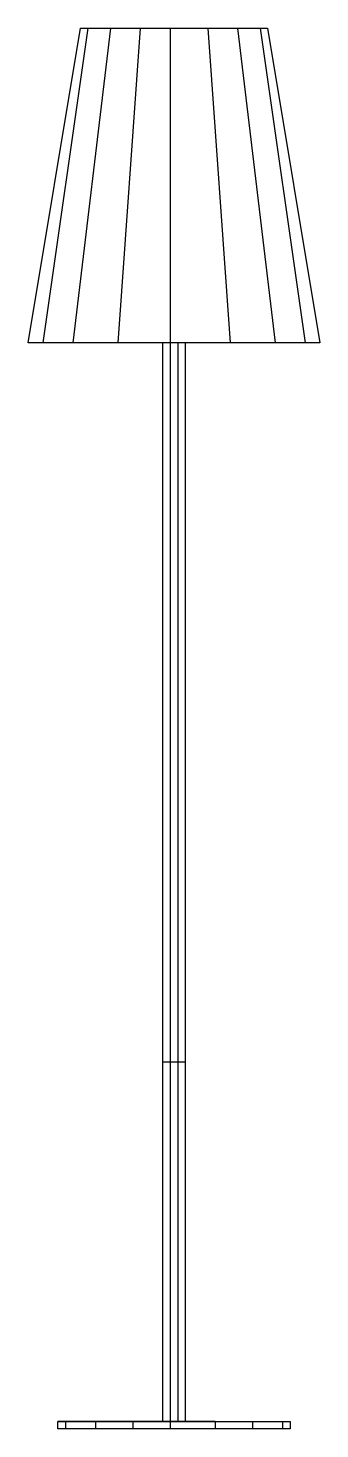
# Model space of a CAD drawing. Header units: millimetres. Extents: x -28 to 245, y 0 to 1309.
import ezdxf

# ---------------------------------------------------------------- set-up
doc = ezdxf.new("R2010")
doc.units = ezdxf.units.MM

msp = doc.modelspace()

# ---------------------------------------------------------------- linework, layer by layer
at = {"color": 7}
for p, q in [((-28, 1015), (21, 1309)), ((28, 1309), (-14, 1015)), ((49, 1309), (14, 1015)), ((21, 1309), (28, 1309)), ((21, 1309), (28, 1309)), ((28, 1309), (49, 1309)), ((28, 1309), (49, 1309)), ((49, 1309), (77, 1309)), ((49, 1309), (77, 1309)), ((77, 1309), (56, 1015)), ((77, 1309), (105, 1309)), ((105, 1309), (140, 1309)), ((105, 1309), (105, 1015)), ((140, 1309), (161, 1015)), ((140, 1309), (168, 1309)), ((168, 1309), (203, 1015)), ((168, 1309), (189, 1309)), ((189, 1309), (231, 1015)), ((189, 1309), (196, 1309)), ((196, 1309), (245, 1015)), ((-14, 1015), (-28, 1015)), ((14, 1015), (-14, 1015)), ((56, 1015), (14, 1015)), ((105, 1015), (56, 1015)), ((98, 343), (98, 1015)), ((105, 1015), (105, 343)), ((105, 1015), (105, 343)), ((161, 1015), (105, 1015)), ((112, 1015), (112, 343)), ((119, 1015), (119, 343)), ((203, 1015), (161, 1015)), ((231, 1015), (203, 1015)), ((245, 1015), (231, 1015)), ((98, 7), (98, 343)), ((98, 343), (105, 343)), ((105, 343), (105, 7)), ((105, 343), (105, 7)), ((105, 343), (112, 343)), ((105, 343), (105, 343)), ((112, 343), (112, 7)), ((112, 343), (119, 343)), ((119, 343), (119, 7)), ((0, 0), (0, 7)), ((0, 7), (7, 7)), ((7, 7), (0, 7)), ((7, 0), (0, 0)), ((7, 7), (7, 0)), ((7, 7), (35, 7)), ((35, 7), (7, 7)), ((35, 0), (7, 0)), ((35, 7), (35, 0)), ((35, 7), (70, 7)), ((70, 7), (35, 7)), ((70, 0), (35, 0)), ((70, 7), (70, 0)), ((70, 7), (105, 7)), ((105, 7), (70, 7)), ((105, 0), (70, 0)), ((105, 7), (147, 7)), ((147, 7), (105, 7)), ((105, 7), (105, 0)), ((147, 0), (105, 0)), ((147, 7), (147, 0)), ((147, 7), (182, 7)), ((147, 7), (182, 7)), ((182, 0), (147, 0)), ((182, 0), (147, 0)), ((182, 7), (182, 0)), ((182, 7), (210, 7)), ((182, 7), (210, 7)), ((210, 0), (182, 0)), ((210, 0), (182, 0)), ((210, 7), (210, 0)), ((210, 7), (217, 7)), ((210, 7), (217, 7)), ((217, 0), (210, 0)), ((217, 0), (210, 0)), ((217, 7), (217, 0))]:
    msp.add_line(p, q, dxfattribs=at)

doc.saveas('drawing.dxf')
